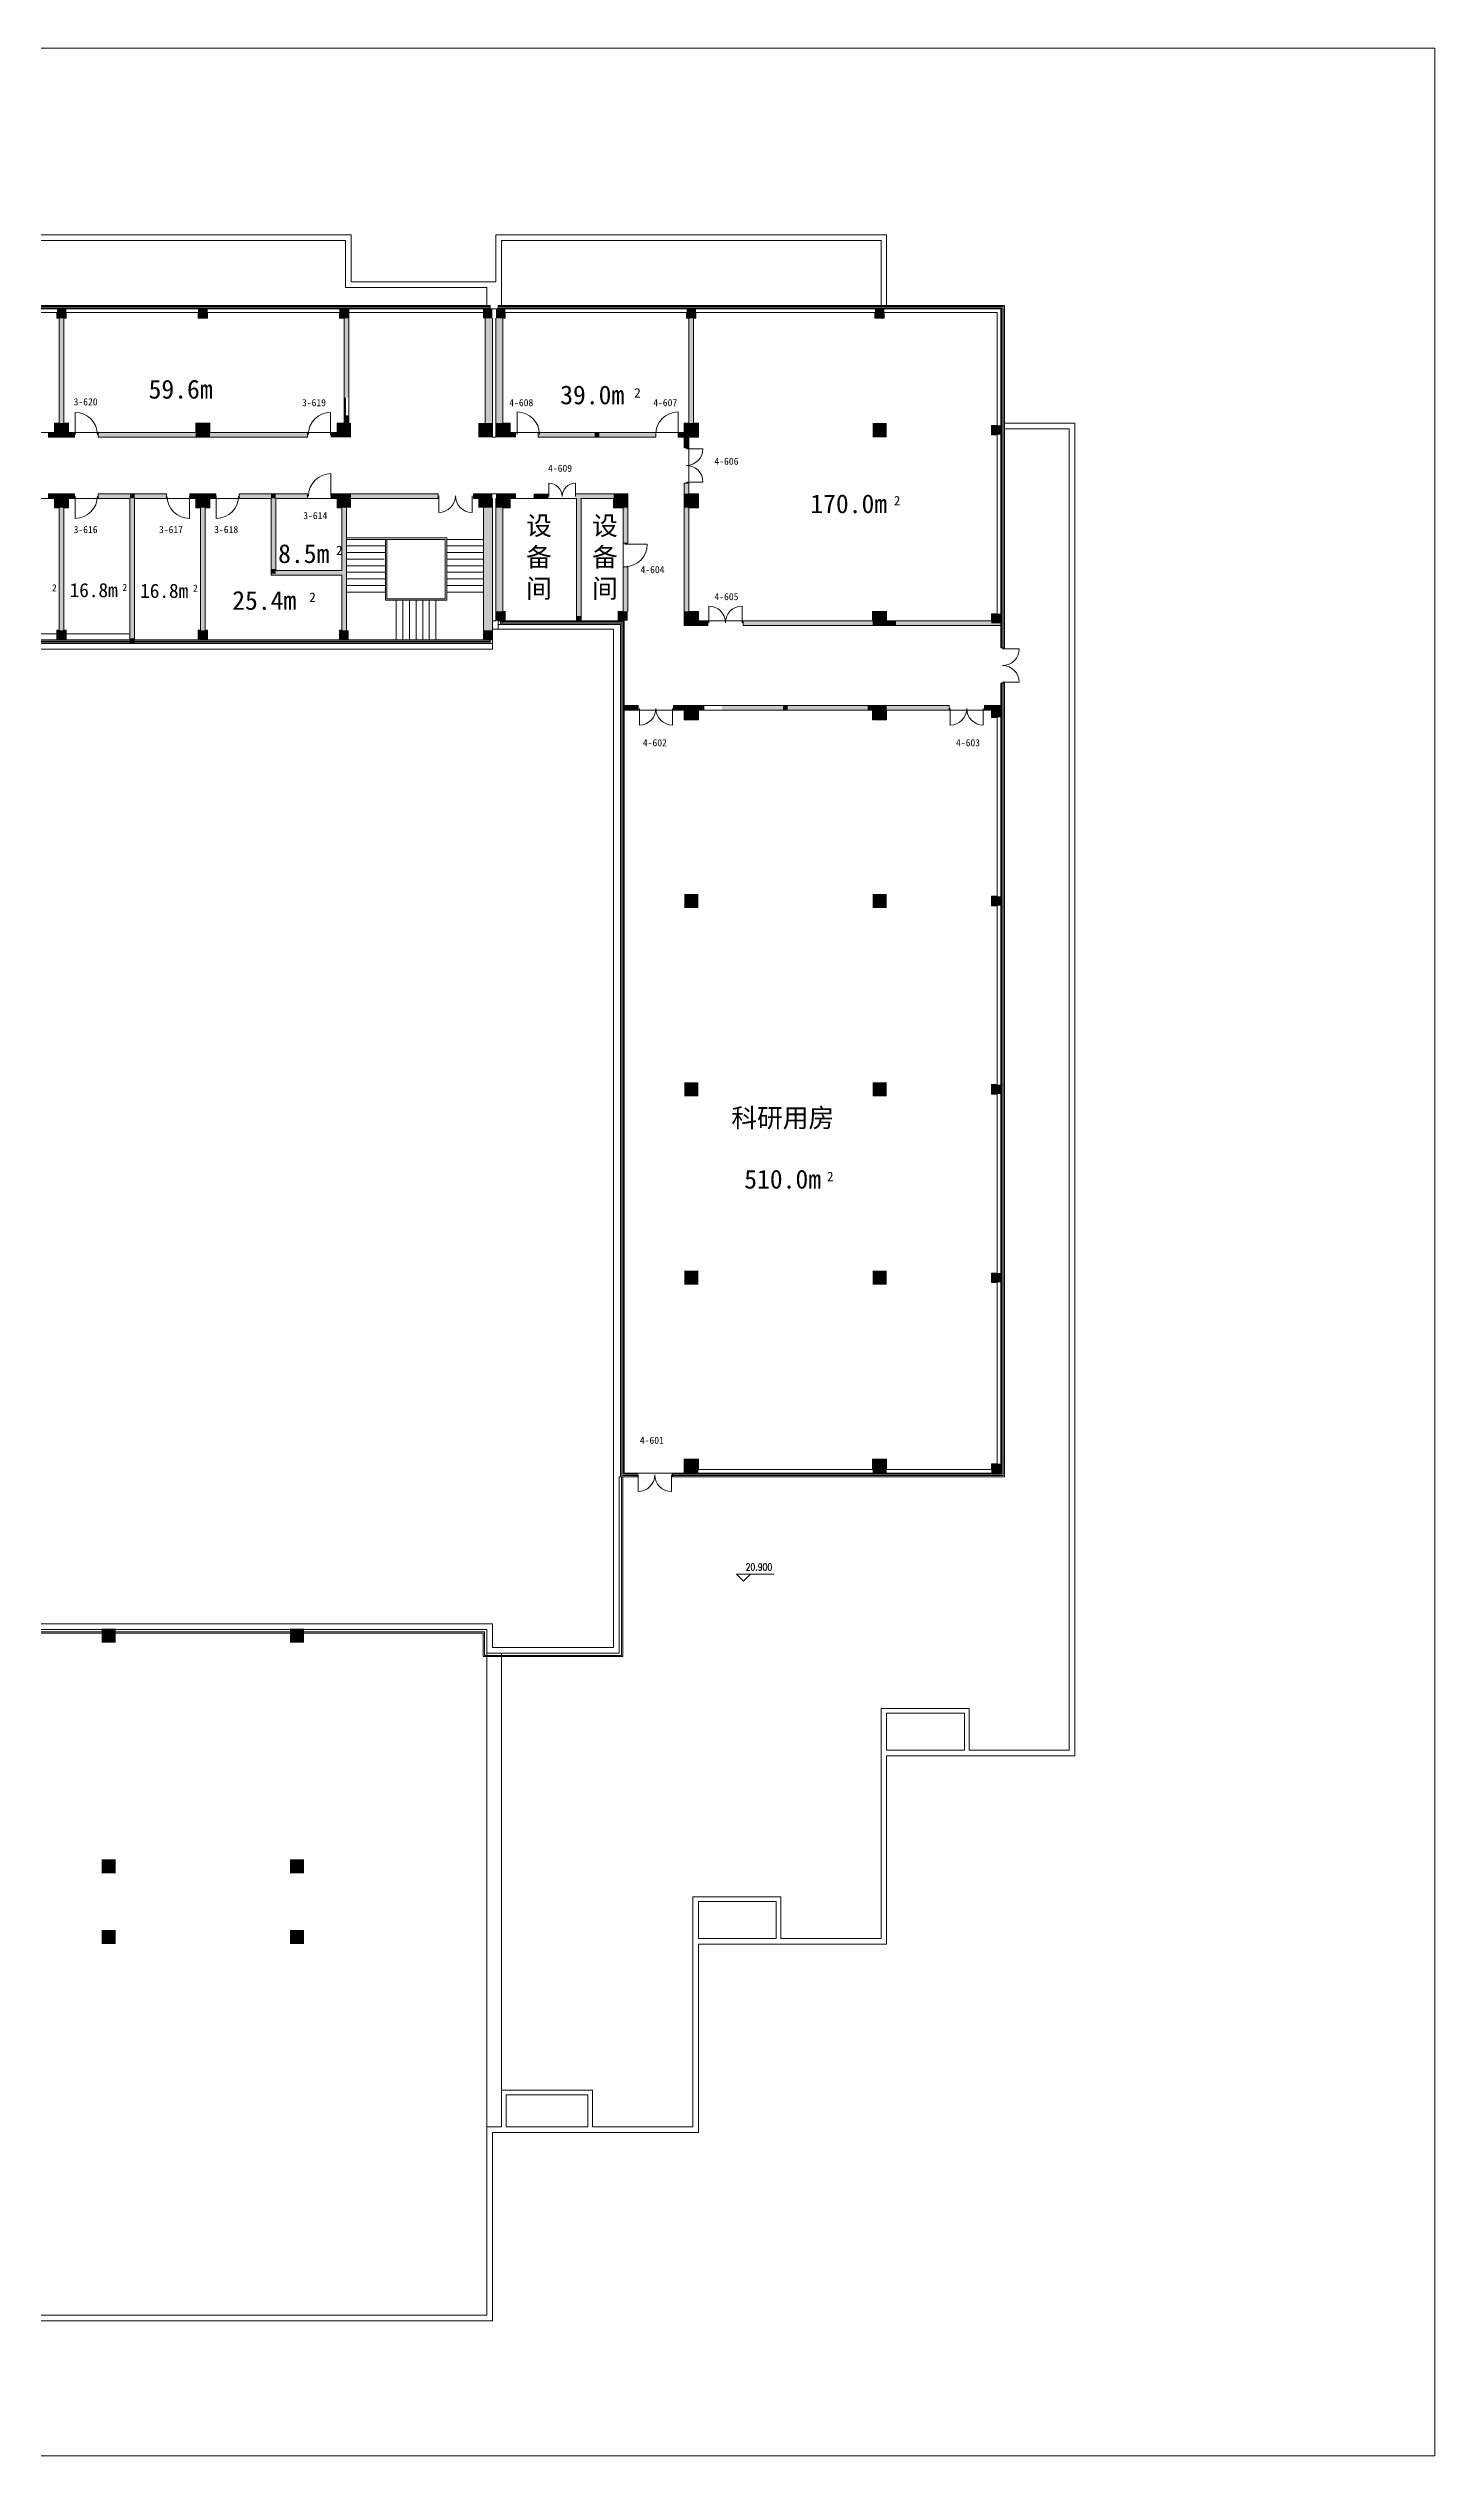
# Model space of a CAD drawing. Header units: millimetres. Extents: x -10313 to 120890, y 4199 to 106461.
# Drawn here: x 61979 to 120890, y 4199 to 106461 of the extents above; entities that cross this region are included whole.
import ezdxf
from ezdxf.enums import TextEntityAlignment as Align

# ---------------------------------------------------------------- set-up
doc = ezdxf.new("R2010")
doc.units = ezdxf.units.MM
doc.header["$MEASUREMENT"] = 0
for name, color, linetype in [('DR', 1, 'Continuous'), ('GROS', 6, 'Continuous'), ('LABEL', 7, 'Continuous'), ('OTHER', 84, 'Continuous'), ('PL-STAIR', 114, 'Continuous'), ('RM', 4, 'Continuous'), ('WA', 32, 'Continuous'), ('WN', 30, 'Continuous')]:
    doc.layers.add(name, color=color, linetype=linetype)
doc.layers.get('0').off()
doc.styles.add('DIM_FONT', font='SIMPLEX.shx', dxfattribs={"width": 0.8})

# ---------------------------------------------------------------- blocks, each defined once
blk = doc.blocks.new('_FZH')
blk.add_solid([(-0.5, -0.5), (0.5, -0.5), (-0.5, 0.5), (0.5, 0.5)])

msp = doc.modelspace()

# ---------------------------------------------------------------- linework, layer by layer
at = {"layer": 'DR', "lineweight": 0}
for p, q in [((63123, 90039), (63123, 90989)), ((73978, 90039), (73978, 90989)), ((81901, 90058), (81901, 91008)), ((88740, 90058), (88740, 91008)), ((89093, 89444), (89798, 89444)), ((73991, 87439), (73991, 88389)), ((83248, 87418), (83248, 87982)), ((84376, 87418), (84376, 87982)), ((89093, 88034), (89798, 88034)), ((63123, 87439), (63123, 86489)), ((67978, 87439), (67978, 86489)), ((69123, 87439), (69123, 86489)), ((78576, 87451), (78576, 86746)), ((79986, 87451), (79986, 86746)), ((86481, 85388), (87431, 85388)), ((90046, 82058), (90046, 82763)), ((91456, 82058), (91456, 82763)), ((102526, 80943), (103231, 80943)), ((102526, 79533), (103231, 79533)), ((87096, 78418), (87096, 77713)), ((88506, 78418), (88506, 77713)), ((100296, 78418), (100296, 77713)), ((101706, 78418), (101706, 77713)), ((87046, 45863), (87046, 45158)), ((88456, 45863), (88456, 45158))]:
    msp.add_line(p, q, dxfattribs=at)
for centre, radius, start, end in [((63123, 90039), 950, 0, 90), ((73978, 90039), 950, 90, 180), ((81901, 90058), 950, 0, 90), ((88740, 90058), 950, 90, 180), ((89093, 89444), 705, 270, 0), ((73991, 87439), 950, 90, 180), ((83248, 87418), 564, 0, 90), ((84376, 87418), 564, 90, 180), ((89093, 88034), 705, 0, 90), ((63123, 87439), 950, 270, 0), ((67978, 87439), 950, 180, 270), ((69123, 87439), 950, 270, 0), ((78576, 87451), 705, 270, 0), ((79986, 87451), 705, 180, 270), ((86481, 85388), 950, 270, 0), ((90046, 82058), 705, 0, 90), ((91456, 82058), 705, 90, 180), ((102526, 80943), 705, 270, 0), ((102526, 79533), 705, 0, 90), ((87096, 78418), 705, 270, 0), ((88506, 78418), 705, 180, 270), ((100296, 78418), 705, 270, 0), ((101706, 78418), 705, 180, 270), ((87046, 45863), 705, 270, 0), ((88456, 45863), 705, 180, 270)]:
    msp.add_arc(centre, radius, start, end, dxfattribs=at)
at = {"layer": 'GROS', "lineweight": 0}
for points in [[(131, 98538), (74851, 98538), (74851, 96538), (81001, 96538), (81001, 98538), (97601, 98538), (97601, 95538), (102601, 95538), (102601, 90538), (105601, 90538), (105601, 33938), (97601, 33938), (97601, 25938), (89601, 25938), (89601, 17938), (80851, 17938), (80851, 9938), (8251, 9938)], [(2181, 39538), (80851, 39538), (80851, 38538), (86001, 38538), (86001, 81788), (80851, 81788), (80851, 80938), (2181, 80937)]]:
    msp.add_lwpolyline(points, dxfattribs=at)
at = {"layer": 'LABEL', "lineweight": 0}
for p, q in [((91521, 41347), (91221, 41647)), ((92829, 41647), (91221, 41647)), ((91821, 41647), (91521, 41347))]:
    msp.add_line(p, q, dxfattribs=at)
at = {"layer": 'OTHER', "lineweight": 0}
msp.add_lwpolyline([(-10313, 106461), (120890, 106461), (120890, 4199), (-10313, 4199)], close=True, dxfattribs=at)
at = {"layer": 'PL-STAIR', "lineweight": 0}
for p, q in [((78911, 85658), (74671, 85658)), ((78851, 85598), (74671, 85598)), ((74671, 85318), (76311, 85318)), ((74671, 85038), (76311, 85038)), ((76311, 85598), (76311, 83018)), ((76371, 85598), (76371, 83078)), ((78851, 83078), (78851, 85598)), ((78911, 83018), (78911, 85658)), ((80481, 85598), (78911, 85598)), ((80481, 85318), (78911, 85318)), ((80481, 85038), (78911, 85038)), ((74671, 84758), (76255, 84758)), ((74671, 84478), (76311, 84478)), ((74671, 84198), (76311, 84198)), ((74671, 83918), (76311, 83918)), ((80481, 84758), (78911, 84758)), ((80481, 84478), (78911, 84478)), ((80481, 84198), (78911, 84198)), ((80481, 83918), (78911, 83918)), ((74671, 83638), (76311, 83638)), ((74671, 83358), (76311, 83358)), ((76311, 83018), (78911, 83018)), ((76371, 83078), (78851, 83078)), ((76771, 83018), (76771, 81328)), ((77051, 83018), (77051, 81328)), ((77331, 83018), (77331, 81328)), ((77611, 83018), (77611, 81328)), ((77891, 83018), (77891, 81328)), ((78171, 83018), (78171, 81328)), ((78451, 83018), (78451, 81328)), ((80481, 83638), (78911, 83638)), ((80481, 83358), (78911, 83358))]:
    msp.add_line(p, q, dxfattribs=at)
at = {"layer": 'RM', "lineweight": 0}
for points in [[(50651, 94988), (50751, 94988), (50751, 95238), (56351, 95238), (56351, 94988), (56751, 94988), (56751, 95238), (62351, 95238), (62351, 94988), (62451, 94988), (62451, 90538), (62251, 90538), (62251, 90138), (56851, 90138), (56851, 90538), (56251, 90538), (56251, 90138), (50851, 90138), (50851, 90538), (50651, 90538)], [(62652, 94988), (62751, 94988), (62751, 95238), (68351, 95238), (68351, 94988), (68751, 94988), (68751, 95238), (74351, 95238), (74351, 94988), (74551, 94988), (74551, 90538), (74251, 90538), (74251, 90138), (68851, 90138), (68851, 90538), (68251, 90538), (68251, 90138), (62851, 90138), (62851, 90538), (62651, 90538)], [(81301, 94988), (81401, 94988), (81401, 95238), (89101, 95238), (89101, 94988), (89201, 94988), (89201, 90538), (89001, 90538), (89001, 90138), (81601, 90138), (81601, 90538), (81301, 90538)], [(89401, 94988), (89501, 94988), (89501, 95238), (97101, 95238), (97101, 94988), (97501, 94988), (97501, 95238), (102301, 95238), (102301, 90438), (102051, 90438), (102051, 90038), (102301, 90038), (102301, 82438), (102051, 82438), (102051, 82138), (97601, 82138), (97601, 82538), (97001, 82538), (97001, 82138), (89601, 82138), (89601, 82538), (89201, 82538), (89201, 86938), (89601, 86938), (89601, 87538), (89201, 87538), (89201, 89938), (89601, 89938), (89601, 90538), (89401, 90538)], [(59651, 87338), (62251, 87338), (62251, 86938), (62451, 86938), (62451, 81738), (62351, 81738), (62351, 81328), (59651, 81328)], [(62651, 86938), (62851, 86938), (62851, 87338), (65451, 87338), (65451, 81328), (62751, 81328), (62751, 81738), (62651, 81738)], [(65651, 87338), (68251, 87338), (68251, 86938), (68451, 86938), (68451, 81738), (68351, 81738), (68351, 81328), (65651, 81328)], [(68651, 86938), (68851, 86938), (68851, 87338), (71451, 87338), (71451, 84078), (74451, 84078), (74451, 81738), (74351, 81738), (74351, 81328), (68751, 81328), (68751, 81738), (68651, 81738)], [(71651, 87338), (74251, 87338), (74251, 86938), (74451, 86938), (74451, 84278), (71651, 84278)], [(81601, 87338), (84421, 87338), (84421, 82139), (81401, 82139), (81401, 82538), (81301, 82538), (81301, 86938), (81601, 86938)], [(84621, 87338), (86001, 87338), (86001, 86938), (86401, 86938), (86401, 82538), (86201, 82538), (86201, 82139), (84621, 82139)], [(86451, 78338), (89001, 78338), (89001, 77938), (89601, 77938), (89601, 78338), (97001, 78338), (97001, 77938), (97601, 77938), (97601, 78338), (102051, 78338), (102051, 78038), (102301, 78038), (102301, 70438), (102051, 70438), (102051, 70038), (102301, 70038), (102301, 62438), (102051, 62438), (102051, 62038), (102301, 62038), (102301, 54438), (102051, 54438), (102051, 54038), (102301, 54038), (102301, 46338), (102051, 46338), (102051, 46088), (97601, 46088), (97601, 46538), (97001, 46538), (97001, 46088), (89601, 46088), (89601, 46538), (89001, 46538), (89001, 45938), (86451, 45938)]]:
    msp.add_lwpolyline(points, close=True, dxfattribs=at)
at = {"layer": 'WA', "lineweight": 0}
for p, q in [((74851, 98538), (131, 98538)), ((74611, 98298), (371, 98298)), ((74611, 98298), (74611, 96298)), ((74851, 98538), (74851, 96538)), ((81001, 96538), (81001, 98538)), ((97601, 98538), (81001, 98538)), ((81241, 98298), (81241, 95538)), ((97361, 98298), (81241, 98298)), ((97361, 95538), (97361, 98298)), ((97601, 95538), (97601, 98538)), ((74611, 96298), (80611, 96298)), ((74851, 96538), (81001, 96538)), ((80611, 96298), (80611, 95538)), ((74551, 95388), (74551, 89938)), ((74751, 95388), (74751, 89938)), ((80751, 94988), (80751, 95538)), ((80851, 95388), (81001, 95388)), ((81101, 94988), (81101, 95538)), ((89201, 89488), (89201, 95388)), ((89401, 95388), (89401, 89938)), ((62451, 90138), (62451, 94988)), ((62651, 90138), (62651, 94988)), ((80551, 94988), (80551, 89938)), ((80851, 94988), (80851, 89938)), ((81001, 94988), (81001, 89938)), ((81301, 89938), (81301, 94988)), ((62431, 90138), (62001, 90138)), ((62001, 89938), (62001, 90138)), ((63101, 90138), (62671, 90138)), ((63101, 89938), (63101, 90138)), ((64101, 89938), (64101, 90138)), ((73001, 90138), (64101, 90138)), ((73001, 89938), (73001, 90138)), ((74551, 90138), (74001, 90138)), ((74001, 89938), (74001, 90138)), ((81371, 90138), (81801, 90138)), ((81801, 89938), (81801, 90138)), ((82801, 89938), (82801, 90138)), ((82801, 90138), (87801, 90138)), ((87801, 89938), (87801, 90138)), ((88751, 89938), (88751, 90138)), ((88751, 90138), (89181, 90138)), ((89001, 90198), (89001, 89488)), ((102601, 90538), (105601, 90538)), ((102601, 90298), (105361, 90298)), ((105361, 34178), (105361, 90298)), ((105601, 33938), (105601, 90538)), ((62001, 89938), (63101, 89938)), ((64101, 89938), (73001, 89938)), ((81001, 89938), (80851, 89938)), ((87801, 89938), (82801, 89938)), ((89201, 89938), (88751, 89938)), ((89001, 89488), (89201, 89488)), ((89001, 87988), (89201, 87988)), ((89001, 87988), (89001, 81938)), ((89201, 81938), (89201, 87988)), ((62001, 87538), (62001, 87338)), ((62001, 87538), (63101, 87538)), ((62001, 87338), (62431, 87338)), ((62451, 87338), (62451, 81338)), ((62651, 87338), (62651, 81338)), ((62671, 87338), (63101, 87338)), ((63101, 87538), (63101, 87338)), ((64101, 87538), (64101, 87338)), ((64101, 87538), (67001, 87538)), ((64101, 87338), (65451, 87338)), ((65451, 87338), (65451, 81338)), ((65651, 87338), (67001, 87338)), ((65651, 87338), (65651, 81338)), ((67001, 87538), (67001, 87338)), ((68001, 87538), (68001, 87338)), ((68001, 87538), (69101, 87538)), ((68001, 87338), (68431, 87338)), ((68451, 87338), (68451, 81338)), ((68651, 87338), (69101, 87338)), ((68651, 87338), (68651, 81338)), ((69101, 87538), (69101, 87338)), ((70101, 87538), (70101, 87338)), ((70101, 87538), (73001, 87538)), ((70101, 87338), (71451, 87338)), ((71451, 87338), (71451, 84078)), ((71651, 87338), (71651, 84278)), ((71651, 87338), (73001, 87338)), ((73001, 87538), (73001, 87338)), ((74001, 87538), (78551, 87538)), ((74001, 87538), (74001, 87338)), ((74001, 87338), (74451, 87338)), ((74451, 87338), (74451, 84278)), ((74651, 87338), (78551, 87338)), ((74651, 87338), (74651, 81338)), ((78551, 87538), (78551, 87338)), ((80051, 87538), (80051, 87338)), ((80051, 87538), (81851, 87538)), ((80051, 87338), (80851, 87338)), ((80481, 87278), (80481, 81638)), ((80851, 87338), (80851, 81638)), ((81001, 87338), (81851, 87338)), ((81001, 87338), (81001, 82138)), ((81301, 82038), (81301, 87278)), ((83201, 87538), (83201, 87338)), ((84401, 87538), (86601, 87538)), ((84421, 87338), (84421, 82139)), ((86401, 87338), (84601, 87338)), ((84621, 87338), (84621, 82139)), ((86401, 85438), (86401, 87338)), ((86601, 85438), (86601, 87538)), ((86601, 85438), (86401, 85438)), ((74451, 84078), (71451, 84078)), ((74451, 84278), (71651, 84278)), ((74451, 84078), (74451, 81338)), ((86601, 84438), (86401, 84438)), ((86401, 82238), (86401, 84438)), ((86601, 82538), (86601, 84438)), ((81001, 82138), (80849, 82138)), ((90001, 82138), (89001, 82138)), ((89001, 81938), (90001, 81938)), ((90001, 81938), (90001, 82138)), ((91501, 81938), (91501, 82138)), ((102297, 82138), (91501, 82138)), ((91501, 81938), (102451, 81938)), ((65451, 81338), (65651, 81338)), ((80751, 81638), (80751, 81488)), ((86451, 78538), (87051, 78538)), ((86451, 78338), (87051, 78338)), ((87051, 78538), (87051, 78338)), ((88551, 78538), (88551, 78338)), ((88551, 78538), (100251, 78538)), ((88551, 78338), (100251, 78338)), ((100251, 78538), (100251, 78338)), ((101751, 78538), (102451, 78538)), ((101751, 78538), (101751, 78338)), ((101751, 78338), (102451, 78338)), ((86241, 45788), (86241, 38298)), ((86301, 45788), (86241, 45788)), ((86341, 45788), (86341, 38198)), ((86391, 45788), (86391, 38148)), ((2181, 39538), (80851, 39538)), ((56491, 39298), (80611, 39298)), ((56491, 39198), (80511, 39198)), ((56491, 39148), (80461, 39148)), ((80461, 39148), (80461, 38148)), ((80511, 39198), (80511, 38198)), ((80611, 39298), (80611, 38198)), ((80851, 38538), (80851, 39538)), ((86391, 38148), (80461, 38148)), ((86341, 38198), (80511, 38198)), ((86241, 38298), (80611, 38298)), ((80611, 38148), (80611, 10178)), ((86001, 38538), (80851, 38538)), ((81241, 38298), (81241, 38198)), ((81241, 38148), (81241, 18178)), ((97361, 35938), (101101, 35938)), ((97361, 26178), (97361, 35938)), ((101101, 35938), (101101, 34178)), ((97601, 35738), (100901, 35738)), ((97601, 34178), (97601, 35738)), ((100601, 35738), (100901, 35738)), ((100901, 35738), (100901, 34178)), ((100901, 34178), (97601, 34178)), ((105601, 33938), (97601, 33938)), ((97601, 25938), (97601, 33938)), ((105361, 34178), (101101, 34178)), ((89361, 18178), (89361, 27938)), ((89361, 27938), (93101, 27938)), ((89601, 27738), (89601, 26178)), ((89601, 27738), (92901, 27738)), ((92901, 27738), (92901, 26178)), ((93101, 27938), (93101, 26178)), ((92901, 26178), (89601, 26178)), ((89601, 25938), (89601, 17938)), ((97601, 25938), (89601, 25938)), ((97361, 26178), (93101, 26178)), ((85101, 19732), (81241, 19732)), ((84901, 19532), (81441, 19532)), ((81441, 19532), (81441, 18178)), ((84901, 19532), (84901, 18178)), ((85101, 19732), (85101, 18178)), ((80611, 18178), (81241, 18178)), ((80851, 17938), (89601, 17938)), ((80851, 17938), (80851, 9938)), ((81441, 18178), (84901, 18178)), ((85101, 18178), (89361, 18178)), ((8251, 9938), (80851, 9938)), ((8491, 10178), (80611, 10178))]:
    msp.add_line(p, q, dxfattribs=at)
for points in [[(62451, 94988), (62652, 94988), (62451, 90538), (62651, 90538)], [(74551, 94988), (74751, 94988), (74551, 91607), (74751, 91613)], [(80551, 94988), (80851, 94988), (80551, 90538), (80851, 90538)], [(81001, 94988), (81301, 94988), (81001, 90538), (81301, 90538)], [(89201, 94988), (89401, 94988), (89201, 90538), (89401, 90538)], [(74551, 91613), (74631, 91613), (74551, 90863), (74631, 90863)], [(62001, 90138), (62251, 90138), (62001, 89938), (62251, 89938)], [(62851, 90138), (63101, 90138), (62851, 89938), (63101, 89938)], [(64101, 90138), (68251, 90138), (64101, 89938), (68251, 89938)], [(68851, 90138), (73001, 90138), (68851, 89938), (73001, 89938)], [(74001, 90138), (74251, 90138), (74001, 89938), (74251, 89938)], [(74551, 90863), (74751, 90863), (74551, 90538), (74751, 90538)], [(81601, 90138), (81851, 90138), (81601, 89938), (81851, 89938)], [(82801, 90138), (87801, 90138), (82801, 89938), (87801, 89938)], [(88751, 90138), (89001, 90138), (88751, 89938), (89001, 89938)], [(89001, 89938), (89201, 89938), (89001, 89488), (89201, 89488)], [(89001, 87988), (89201, 87988), (89001, 82538), (89201, 82538)], [(62001, 87538), (62251, 87538), (62001, 87338), (62251, 87338)], [(62451, 86938), (62651, 86938), (62451, 81738), (62651, 81738)], [(62851, 87538), (63101, 87538), (62851, 87338), (63101, 87338)], [(64101, 87538), (67001, 87538), (64101, 87338), (67001, 87338)], [(65451, 87338), (65651, 87338), (65451, 81288), (65651, 81288)], [(68001, 87538), (68251, 87538), (68001, 87338), (68251, 87338)], [(68451, 86938), (68651, 86938), (68451, 81738), (68651, 81738)], [(68851, 87538), (69101, 87538), (68851, 87338), (69101, 87338)], [(70101, 87538), (73001, 87538), (70101, 87338), (73001, 87338)], [(71451, 87338), (71651, 87338), (71451, 84078), (71651, 84278)], [(74001, 87538), (74251, 87538), (74001, 87338), (74251, 87338)], [(74451, 86938), (74651, 86938), (74451, 81738), (74651, 81738)], [(74851, 87538), (78551, 87538), (74851, 87338), (78551, 87338)], [(80051, 87538), (80251, 87538), (80051, 87338), (80251, 87338)], [(80501, 86938), (80851, 86938), (80501, 81738), (80851, 81738)], [(81001, 86938), (81301, 86938), (81001, 82538), (81301, 82538)], [(81601, 87538), (81851, 87538), (81601, 87338), (81851, 87338)], [(82601, 87536), (83201, 87538), (82601, 87338), (83201, 87338)], [(84401, 87538), (86001, 87538), (84401, 87338), (86001, 87338)], [(84421, 87338), (84621, 87338), (84421, 82139), (84621, 82139)], [(86401, 86938), (86601, 86938), (86401, 85438), (86601, 85438)], [(71651, 84278), (74451, 84278), (71451, 84078), (74451, 84078)], [(86401, 84438), (86601, 84438), (86401, 82538), (86601, 82538)], [(89601, 82138), (90001, 82138), (89601, 81938), (90001, 81938)], [(91501, 82138), (97001, 82138), (91501, 81938), (97001, 81938)], [(97601, 82138), (98001, 82138), (97601, 81938), (98001, 81938)], [(97701, 82138), (102451, 82138), (97701, 81938), (102451, 81938)], [(86451, 78538), (87051, 78538), (86451, 78338), (87051, 78338)], [(88551, 78538), (89001, 78538), (88551, 78338), (89001, 78338)], [(89601, 78538), (89851, 78535), (89601, 78338), (89851, 78338)], [(90601, 78535), (96901, 78538), (90601, 78338), (96901, 78338)], [(96801, 78538), (97001, 78538), (96801, 78338), (97001, 78338)], [(97601, 78538), (100251, 78538), (97601, 78338), (100251, 78338)], [(101751, 78538), (102451, 78538), (101751, 78338), (102451, 78338)]]:
    msp.add_solid(points, dxfattribs=at)
at = {"layer": 'WN', "lineweight": 0}
for p, q in [((8101, 95538), (80751, 95538)), ((8151, 95488), (80751, 95488)), ((8201, 95438), (80751, 95438)), ((80851, 95388), (8251, 95388)), ((14051, 95238), (80751, 95238)), ((102451, 95388), (81001, 95388)), ((81101, 95538), (102601, 95538)), ((81101, 95488), (102551, 95488)), ((81101, 95438), (102501, 95438)), ((81101, 95238), (102301, 95238)), ((102301, 95238), (102301, 82238)), ((102451, 95388), (102451, 80988)), ((102501, 95438), (102501, 80988)), ((102551, 95488), (102551, 80988)), ((102601, 95538), (102601, 80988)), ((81101, 82139), (86451, 82139)), ((81101, 81788), (81101, 82139)), ((81101, 81989), (86301, 81989)), ((81201, 81989), (81201, 82139)), ((81201, 82089), (86401, 82089)), ((81201, 82039), (86351, 82039)), ((86301, 45788), (86301, 81989)), ((86351, 45838), (86351, 82039)), ((86401, 45888), (86401, 82089)), ((86451, 45938), (86451, 82139)), ((2181, 80938), (80851, 80938)), ((8101, 81178), (80851, 81178)), ((8151, 81238), (80751, 81238)), ((8201, 81278), (80751, 81278)), ((8251, 81328), (80851, 81328)), ((59651, 81588), (65451, 81588)), ((80751, 81338), (80751, 81188)), ((80851, 81638), (80851, 80938)), ((81101, 81788), (86001, 81788)), ((86001, 81788), (86001, 38538)), ((102601, 80988), (102451, 80988)), ((102601, 79488), (102451, 79488)), ((102451, 79488), (102451, 45938)), ((102501, 79488), (102501, 45888)), ((102551, 79488), (102551, 45838)), ((102601, 79488), (102601, 45788)), ((102301, 78238), (102301, 46088)), ((89301, 46088), (102301, 46088)), ((86301, 45788), (87001, 45788)), ((86351, 45838), (87001, 45838)), ((86401, 45888), (87001, 45888)), ((86451, 45938), (87001, 45938)), ((87001, 45938), (87001, 45788)), ((88501, 45938), (88501, 45788)), ((88501, 45938), (102451, 45938)), ((88501, 45888), (102501, 45888)), ((88501, 45838), (102551, 45838)), ((88501, 45788), (102601, 45788))]:
    msp.add_line(p, q, dxfattribs=at)

# ---------------------------------------------------------------- block references
at = {"layer": 'WA', "lineweight": 0}
for p, xscale, yscale, zscale in [((62551, 95188), 400, 400, 400), ((68551, 95188), 400, 400, 400), ((74551, 95188), 400, 400, 400), ((80651, 95188), 400, 400, 400), ((81201, 95188), 400, 400, 400), ((89301, 95188), 400, 400, 400), ((97301, 95188), 400, 400, 400), ((62551, 90238), 600, 600, 600), ((68551, 90238), 600, 600, 600), ((74551, 90238), 600, 600, 600), ((80551, 90238), 600, 600, 600), ((80551, 90238), 600, 600, 600), ((80551, 90238), 600, 600, 600), ((81301, 90238), 600, 600, 600), ((81301, 90238), 600, 600, 600), ((81301, 90238), 600, 600, 600), ((85301, 90038), 200, 200, 200), ((89301, 90238), 600, 600, 600), ((97301, 90238), 600, 600, 600), ((102251, 90238), 400, 400, 400), ((62551, 87238), 600, 600, 600), ((65551, 87438), 200, 200, 200), ((68551, 87238), 600, 600, 600), ((71551, 87438), 200, 200, 200), ((74551, 87238), 600, 600, 600), ((80551, 87238), 600, 600, 600), ((80551, 87238), 600, 600, 600), ((80551, 87238), 600, 600, 600), ((81301, 87238), 600, 600, 600), ((81301, 87238), 600, 600, 600), ((81301, 87238), 600, 600, 600), ((86301, 87238), 600, 600, 600), ((89301, 87238), 600, 600, 600), ((71551, 84238), 200, 200, 200), ((81201, 82338), 400, 400, 400), ((84521, 82239), 200, 200, 200), ((86401, 82338), 400, 400, 400), ((89301, 82238), 600, 600, 600), ((97301, 82238), 600, 600, 600), ((102251, 82238), 400, 400, 400), ((62551, 81538), 400, 400, 400), ((65551, 81288), 200, 200, 200), ((68551, 81538), 400, 400, 400), ((74551, 81538), 400, 400, 400), ((80651, 81538), 400, 400, 400), ((86551, 78438), 200, 200, 200), ((89301, 78238), 600, 600, 600), ((93301, 78438), 200, 200, 200), ((97301, 78238), 600, 600, 600), ((102251, 78238), 400, 400, 400), ((89301, 70238), 600, 600, 600), ((97301, 70238), 600, 600, 600), ((102251, 70238), 400, 400, 400), ((89301, 62238), 600, 600, 600), ((97301, 62238), 600, 600, 600), ((102251, 62238), 400, 400, 400), ((89301, 54238), 600, 600, 600), ((97301, 54238), 600, 600, 600), ((102251, 54238), 400, 400, 400), ((89301, 46238), 600, 600, 600), ((97301, 46238), 600, 600, 600), ((102251, 46138), 400, 400, 400), ((64551, 39038), 600, 600, 600), ((72551, 39038), 600, 600, 600), ((64551, 29238), 600, 600, 600), ((72551, 29238), 600, 600, 600), ((64551, 26238), 600, 600, 600), ((72551, 26238), 600, 600, 600)]:
    msp.add_blockref('_FZH', p, dxfattribs=dict(at, xscale=xscale, yscale=yscale, zscale=zscale))

# ---------------------------------------------------------------- texts
at = {"layer": 'LABEL', "lineweight": 0}
for s, p in [('3-620', (63060, 91292)), ('3-619', (72763, 91255)), ('4-608', (81569, 91255)), ('4-607', (87684, 91255)), ('4-606', (90285, 88767)), ('4-609', (83216, 88469)), ('3-616', (63060, 85866)), ('3-617', (66688, 85866)), ('3-618', (69034, 85866)), ('3-614', (72818, 86458)), ('4-604', (87144, 84165)), ('4-605', (90285, 83016)), ('4-602', (87244, 76811)), ('4-603', (100549, 76811)), ('4-601', (87117, 47183))]:
    msp.add_text(s, height=300, dxfattribs=at).set_placement(p)
at = {"layer": 'LABEL', "lineweight": 0, "style": 'DIM_FONT', "width": 0.8}
msp.add_text('20.900', height=300, dxfattribs=at).set_placement((92175, 41947), align=Align.MIDDLE)
at = {"layer": 'LABEL', "lineweight": 0, "attachment_point": 1}
for s, insert, char_height, width in [('59.6m', (66247, 92377), 800, 3425.91), ('39.0m', (83732, 92136), 800, 3087.96), ('2', (86881, 92022), 400, 447.55), ('170.0m', (94357, 87511), 800, 3847.06), ('2', (97908, 87441), 400, 447.55), ('{\\f宋体|b0|i0|c134|p54;设\\P备\\P间}', (82284, 86581), 800, 10000), ('{\\f宋体|b0|i0|c134|p54;设\\P备\\P间}', (85086, 86581), 800, 10000), ('8.5m', (71749, 85394), 800, 1936), ('2', (74215, 85330), 400, 447.55), ('2', (62140, 83691), 300, 449.86), ('16.8m', (62893, 83744), 600, 2359.43), ('2', (65136, 83706), 300, 449.86), ('16.8m', (65889, 83714), 600, 2359.43), ('2', (68133, 83676), 300, 449.86), ('25.4m', (69799, 83406), 800, 3633.31), ('2', (73075, 83342), 400, 447.55), ('{\\f宋体|b0|i0|c134|p54;科研用房}', (91005, 61429), 800, 10000), ('510.0m', (91550, 58824), 800, 5428.64), ('2', (95070, 58738), 400, 447.55)]:
    msp.add_mtext(s, dxfattribs=dict(at, insert=insert, char_height=char_height, width=width))

doc.saveas('drawing.dxf')
